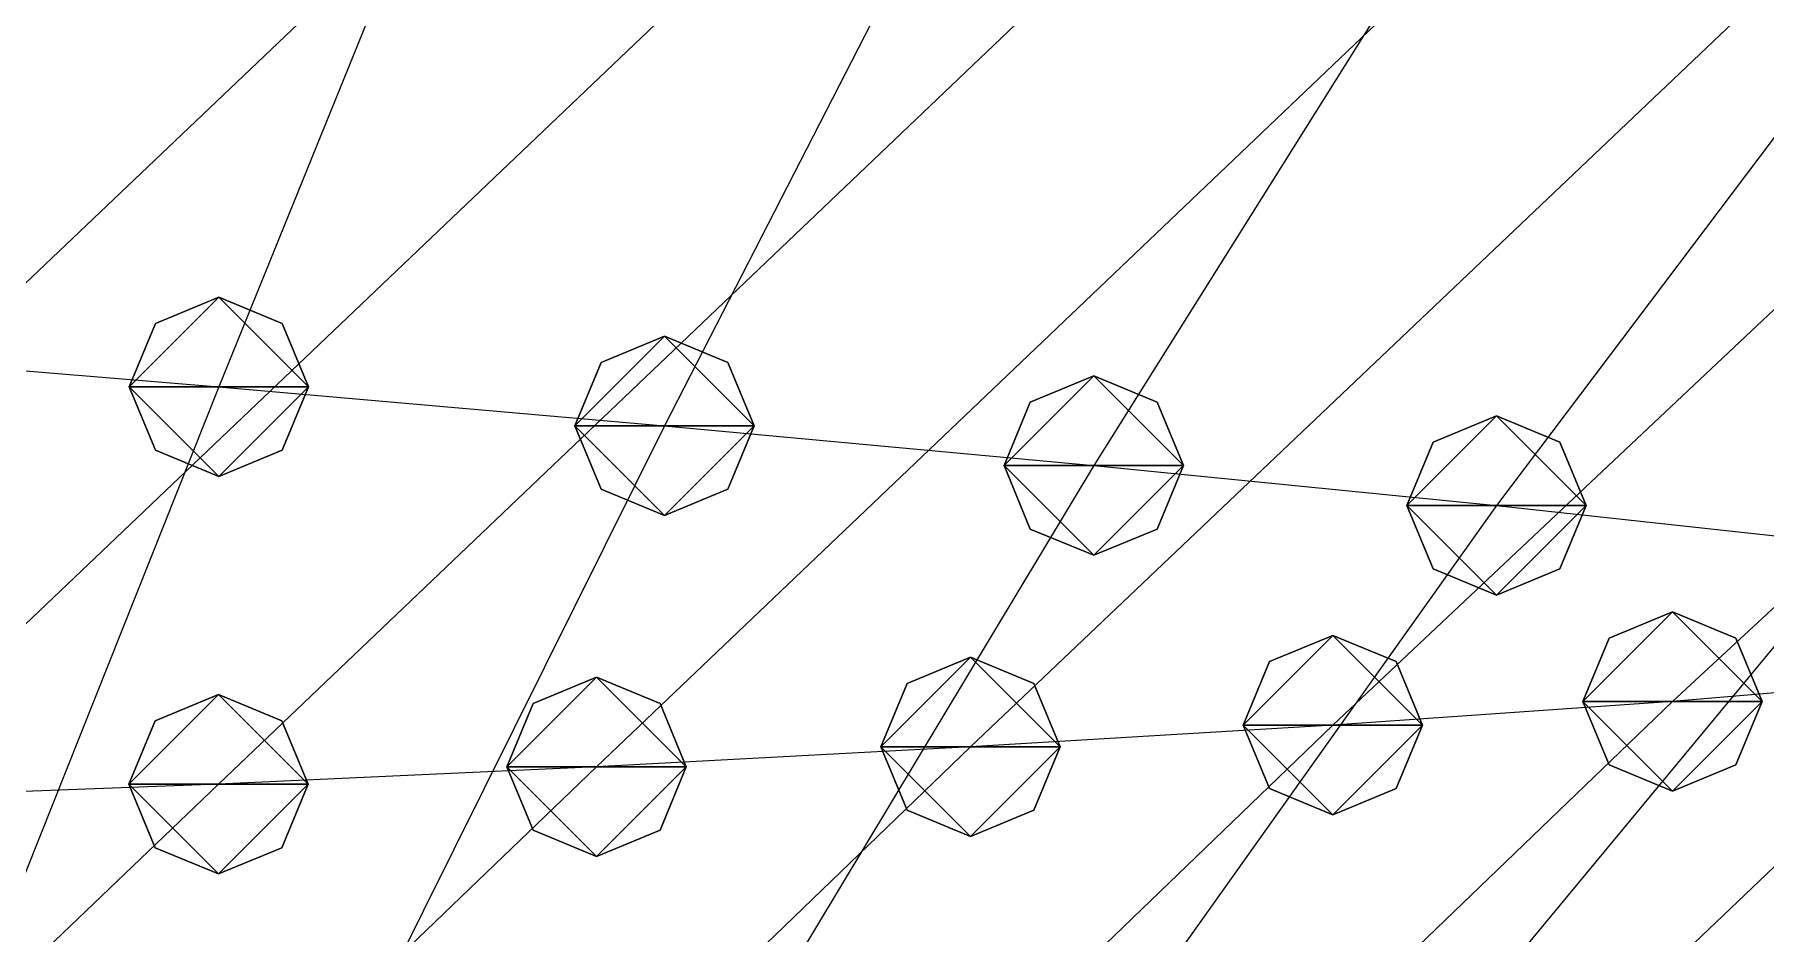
# Model space of a CAD drawing. Header units: metres. Extents: x -59 to 99, y -54 to 55.
# Drawn here: x 42.08 to 61.38, y 23.54 to 33.57 of the extents above; entities that cross this region are included whole.
import ezdxf

# ---------------------------------------------------------------- set-up
doc = ezdxf.new("R2010")
doc.units = ezdxf.units.M

msp = doc.modelspace()

# ---------------------------------------------------------------- linework, layer by layer
for p, q in [((48.699966, 40.889915, -200.82886), (44.133934, 29.640738, -199.26167)), ((54.86817, 40.44233, -194.41864), (49.10343, 29.205893, -193.03043)), ((60.93902, 39.989273, -187.93372), (53.890717, 28.761698, -186.67146)), ((66.83826, 39.535625, -181.4418), (58.38428, 28.316704, -180.30368)), ((72.342445, 37.234524, -148.49509), (60.346092, 26.131514, -149.0149)), ((68.30258, 36.932037, -144.16034), (56.55719, 25.868269, -145.24124)), ((64.11095, 36.640026, -139.9807), (52.518143, 25.62446, -141.75497)), ((59.841995, 36.359894, -135.9742), (48.347275, 25.402348, -138.58437)), ((55.54724, 36.09524, -132.18954), (44.13097, 25.20737, -135.80191)), ((51.27202, 35.85338, -128.7312), (39.93824, 25.049267, -133.54689)), ((47.07715, 35.650394, -125.82874), (35.827793, 24.945442, -132.06738)), ((44.133934, 30.640738, -199.2615), (43.426826, 30.347845, -199.26155)), ((44.133934, 30.640738, -199.2615), (43.426826, 30.347845, -199.26155)), ((44.133934, 30.640738, -199.2615), (43.426826, 30.347845, -199.26155)), ((44.133934, 30.640738, -199.2615), (43.426826, 30.347845, -199.26155)), ((44.84104, 30.347845, -199.26155), (44.133934, 30.640738, -199.2615)), ((44.84104, 30.347845, -199.26155), (44.133934, 30.640738, -199.2615)), ((44.84104, 30.347845, -199.26155), (44.133934, 30.640738, -199.2615)), ((44.84104, 30.347845, -199.26155), (44.133934, 30.640738, -199.2615)), ((43.426826, 30.347845, -199.26155), (43.133934, 29.640738, -199.26167)), ((43.426826, 30.347845, -199.26155), (43.133934, 29.640738, -199.26167)), ((43.426826, 30.347845, -199.26155), (43.133934, 29.640738, -199.26167)), ((43.426826, 30.347845, -199.26155), (43.133934, 29.640738, -199.26167)), ((45.133934, 29.640738, -199.26167), (44.84104, 30.347845, -199.26155)), ((45.133934, 29.640738, -199.26167), (44.84104, 30.347845, -199.26155)), ((45.133934, 29.640738, -199.26167), (44.84104, 30.347845, -199.26155)), ((45.133934, 29.640738, -199.26167), (44.84104, 30.347845, -199.26155)), ((49.10343, 30.205893, -193.03026), (48.396324, 29.913, -193.0303)), ((49.10343, 30.205893, -193.03026), (48.396324, 29.913, -193.0303)), ((49.10343, 30.205893, -193.03026), (48.396324, 29.913, -193.0303)), ((49.10343, 30.205893, -193.03026), (48.396324, 29.913, -193.0303)), ((49.81054, 29.913, -193.0303), (49.10343, 30.205893, -193.03026)), ((49.81054, 29.913, -193.0303), (49.10343, 30.205893, -193.03026)), ((49.81054, 29.913, -193.0303), (49.10343, 30.205893, -193.03026)), ((49.81054, 29.913, -193.0303), (49.10343, 30.205893, -193.03026)), ((39.072777, 30.056353, -205.21844), (44.133934, 29.640738, -199.26167)), ((48.396324, 29.913, -193.0303), (48.10343, 29.205893, -193.03043)), ((48.396324, 29.913, -193.0303), (48.10343, 29.205893, -193.03043)), ((48.396324, 29.913, -193.0303), (48.10343, 29.205893, -193.03043)), ((48.396324, 29.913, -193.0303), (48.10343, 29.205893, -193.03043)), ((50.10343, 29.205893, -193.03043), (49.81054, 29.913, -193.0303)), ((50.10343, 29.205893, -193.03043), (49.81054, 29.913, -193.0303)), ((50.10343, 29.205893, -193.03043), (49.81054, 29.913, -193.0303)), ((50.10343, 29.205893, -193.03043), (49.81054, 29.913, -193.0303)), ((53.890717, 29.761698, -186.6713), (53.18361, 29.468805, -186.67134)), ((53.890717, 29.761698, -186.6713), (53.18361, 29.468805, -186.67134)), ((53.890717, 29.761698, -186.6713), (53.18361, 29.468805, -186.67134)), ((53.890717, 29.761698, -186.6713), (53.18361, 29.468805, -186.67134)), ((54.597824, 29.468805, -186.67134), (53.890717, 29.761698, -186.6713)), ((54.597824, 29.468805, -186.67134), (53.890717, 29.761698, -186.6713)), ((54.597824, 29.468805, -186.67134), (53.890717, 29.761698, -186.6713)), ((54.597824, 29.468805, -186.67134), (53.890717, 29.761698, -186.6713)), ((44.133934, 29.640738, -199.26167), (39.660374, 18.410797, -197.96855)), ((43.133934, 29.640738, -199.26167), (43.426826, 28.93363, -199.2618)), ((43.133934, 29.640738, -199.26167), (43.426826, 28.93363, -199.2618)), ((43.133934, 29.640738, -199.26167), (43.426826, 28.93363, -199.2618)), ((43.133934, 29.640738, -199.26167), (43.426826, 28.93363, -199.2618)), ((44.133934, 29.640738, -199.26167), (49.10343, 29.205893, -193.03043)), ((44.84104, 28.93363, -199.2618), (45.133934, 29.640738, -199.26167)), ((44.84104, 28.93363, -199.2618), (45.133934, 29.640738, -199.26167)), ((44.84104, 28.93363, -199.2618), (45.133934, 29.640738, -199.26167)), ((44.84104, 28.93363, -199.2618), (45.133934, 29.640738, -199.26167)), ((53.18361, 29.468805, -186.67134), (52.890717, 28.761698, -186.67146)), ((53.18361, 29.468805, -186.67134), (52.890717, 28.761698, -186.67146)), ((53.18361, 29.468805, -186.67134), (52.890717, 28.761698, -186.67146)), ((53.18361, 29.468805, -186.67134), (52.890717, 28.761698, -186.67146)), ((54.890717, 28.761698, -186.67146), (54.597824, 29.468805, -186.67134)), ((54.890717, 28.761698, -186.67146), (54.597824, 29.468805, -186.67134)), ((54.890717, 28.761698, -186.67146), (54.597824, 29.468805, -186.67134)), ((54.890717, 28.761698, -186.67146), (54.597824, 29.468805, -186.67134)), ((49.10343, 29.205893, -193.03043), (43.52166, 17.978397, -191.76988)), ((48.10343, 29.205893, -193.03043), (48.396324, 28.498785, -193.03055)), ((48.10343, 29.205893, -193.03043), (48.396324, 28.498785, -193.03055)), ((48.10343, 29.205893, -193.03043), (48.396324, 28.498785, -193.03055)), ((48.10343, 29.205893, -193.03043), (48.396324, 28.498785, -193.03055)), ((49.10343, 29.205893, -193.03043), (53.890717, 28.761698, -186.67146)), ((49.81054, 28.498785, -193.03055), (50.10343, 29.205893, -193.03043)), ((49.81054, 28.498785, -193.03055), (50.10343, 29.205893, -193.03043)), ((49.81054, 28.498785, -193.03055), (50.10343, 29.205893, -193.03043)), ((49.81054, 28.498785, -193.03055), (50.10343, 29.205893, -193.03043)), ((58.38428, 29.316704, -180.30351), (57.677174, 29.023811, -180.30356)), ((58.38428, 29.316704, -180.30351), (57.677174, 29.023811, -180.30356)), ((58.38428, 29.316704, -180.30351), (57.677174, 29.023811, -180.30356)), ((58.38428, 29.316704, -180.30351), (57.677174, 29.023811, -180.30356)), ((59.09139, 29.023811, -180.30356), (58.38428, 29.316704, -180.30351)), ((59.09139, 29.023811, -180.30356), (58.38428, 29.316704, -180.30351)), ((59.09139, 29.023811, -180.30356), (58.38428, 29.316704, -180.30351)), ((59.09139, 29.023811, -180.30356), (58.38428, 29.316704, -180.30351)), ((57.677174, 29.023811, -180.30356), (57.38428, 28.316704, -180.30368)), ((57.677174, 29.023811, -180.30356), (57.38428, 28.316704, -180.30368)), ((57.677174, 29.023811, -180.30356), (57.38428, 28.316704, -180.30368)), ((57.677174, 29.023811, -180.30356), (57.38428, 28.316704, -180.30368)), ((59.38428, 28.316704, -180.30368), (59.09139, 29.023811, -180.30356)), ((59.38428, 28.316704, -180.30368), (59.09139, 29.023811, -180.30356)), ((59.38428, 28.316704, -180.30368), (59.09139, 29.023811, -180.30356)), ((59.38428, 28.316704, -180.30368), (59.09139, 29.023811, -180.30356)), ((43.426826, 28.93363, -199.2618), (44.133934, 28.640738, -199.26184)), ((43.426826, 28.93363, -199.2618), (44.133934, 28.640738, -199.26184)), ((43.426826, 28.93363, -199.2618), (44.133934, 28.640738, -199.26184)), ((43.426826, 28.93363, -199.2618), (44.133934, 28.640738, -199.26184)), ((44.133934, 28.640738, -199.26184), (44.84104, 28.93363, -199.2618)), ((44.133934, 28.640738, -199.26184), (44.84104, 28.93363, -199.2618)), ((44.133934, 28.640738, -199.26184), (44.84104, 28.93363, -199.2618)), ((44.133934, 28.640738, -199.26184), (44.84104, 28.93363, -199.2618)), ((53.890717, 28.761698, -186.67146), (47.136726, 17.534851, -185.41849)), ((52.890717, 28.761698, -186.67146), (53.18361, 28.05459, -186.67159)), ((52.890717, 28.761698, -186.67146), (53.18361, 28.05459, -186.67159)), ((52.890717, 28.761698, -186.67146), (53.18361, 28.05459, -186.67159)), ((52.890717, 28.761698, -186.67146), (53.18361, 28.05459, -186.67159)), ((53.890717, 28.761698, -186.67146), (58.38428, 28.316704, -180.30368)), ((54.597824, 28.05459, -186.67159), (54.890717, 28.761698, -186.67146)), ((54.597824, 28.05459, -186.67159), (54.890717, 28.761698, -186.67146)), ((54.597824, 28.05459, -186.67159), (54.890717, 28.761698, -186.67146)), ((54.597824, 28.05459, -186.67159), (54.890717, 28.761698, -186.67146)), ((48.396324, 28.498785, -193.03055), (49.10343, 28.205893, -193.0306)), ((48.396324, 28.498785, -193.03055), (49.10343, 28.205893, -193.0306)), ((48.396324, 28.498785, -193.03055), (49.10343, 28.205893, -193.0306)), ((48.396324, 28.498785, -193.03055), (49.10343, 28.205893, -193.0306)), ((49.10343, 28.205893, -193.0306), (49.81054, 28.498785, -193.03055)), ((49.10343, 28.205893, -193.0306), (49.81054, 28.498785, -193.03055)), ((49.10343, 28.205893, -193.0306), (49.81054, 28.498785, -193.03055)), ((49.10343, 28.205893, -193.0306), (49.81054, 28.498785, -193.03055)), ((58.38428, 28.316704, -180.30368), (50.390705, 17.091087, -179.06699)), ((57.38428, 28.316704, -180.30368), (57.677174, 27.609596, -180.3038)), ((57.38428, 28.316704, -180.30368), (57.677174, 27.609596, -180.3038)), ((57.38428, 28.316704, -180.30368), (57.677174, 27.609596, -180.3038)), ((57.38428, 28.316704, -180.30368), (57.677174, 27.609596, -180.3038)), ((58.38428, 28.316704, -180.30368), (62.417786, 27.878899, -174.03532)), ((59.09139, 27.609596, -180.3038), (59.38428, 28.316704, -180.30368)), ((59.09139, 27.609596, -180.3038), (59.38428, 28.316704, -180.30368)), ((59.09139, 27.609596, -180.3038), (59.38428, 28.316704, -180.30368)), ((59.09139, 27.609596, -180.3038), (59.38428, 28.316704, -180.30368)), ((53.18361, 28.05459, -186.67159), (53.890717, 27.761698, -186.67163)), ((53.18361, 28.05459, -186.67159), (53.890717, 27.761698, -186.67163)), ((53.18361, 28.05459, -186.67159), (53.890717, 27.761698, -186.67163)), ((53.18361, 28.05459, -186.67159), (53.890717, 27.761698, -186.67163)), ((53.890717, 27.761698, -186.67163), (54.597824, 28.05459, -186.67159)), ((53.890717, 27.761698, -186.67163), (54.597824, 28.05459, -186.67159)), ((53.890717, 27.761698, -186.67163), (54.597824, 28.05459, -186.67159)), ((53.890717, 27.761698, -186.67163), (54.597824, 28.05459, -186.67159)), ((62.417786, 27.878899, -174.03532), (53.12542, 16.657467, -172.85623)), ((57.677174, 27.609596, -180.3038), (58.38428, 27.316704, -180.30385)), ((57.677174, 27.609596, -180.3038), (58.38428, 27.316704, -180.30385)), ((57.677174, 27.609596, -180.3038), (58.38428, 27.316704, -180.30385)), ((57.677174, 27.609596, -180.3038), (58.38428, 27.316704, -180.30385)), ((58.38428, 27.316704, -180.30385), (59.09139, 27.609596, -180.3038)), ((58.38428, 27.316704, -180.30385), (59.09139, 27.609596, -180.3038)), ((58.38428, 27.316704, -180.30385), (59.09139, 27.609596, -180.3038)), ((58.38428, 27.316704, -180.30385), (59.09139, 27.609596, -180.3038)), ((60.346092, 27.131514, -149.01472), (59.638985, 26.838621, -149.01477)), ((60.346092, 27.131514, -149.01472), (59.638985, 26.838621, -149.01477)), ((60.346092, 27.131514, -149.01472), (59.638985, 26.838621, -149.01477)), ((60.346092, 27.131514, -149.01472), (59.638985, 26.838621, -149.01477)), ((61.0532, 26.838621, -149.01477), (60.346092, 27.131514, -149.01472)), ((61.0532, 26.838621, -149.01477), (60.346092, 27.131514, -149.01472)), ((61.0532, 26.838621, -149.01477), (60.346092, 27.131514, -149.01472)), ((61.0532, 26.838621, -149.01477), (60.346092, 27.131514, -149.01472)), ((56.55719, 26.868269, -145.24107), (55.850082, 26.575377, -145.24112)), ((56.55719, 26.868269, -145.24107), (55.850082, 26.575377, -145.24112)), ((56.55719, 26.868269, -145.24107), (55.850082, 26.575377, -145.24112)), ((56.55719, 26.868269, -145.24107), (55.850082, 26.575377, -145.24112)), ((57.264297, 26.575377, -145.24112), (56.55719, 26.868269, -145.24107)), ((57.264297, 26.575377, -145.24112), (56.55719, 26.868269, -145.24107)), ((57.264297, 26.575377, -145.24112), (56.55719, 26.868269, -145.24107)), ((57.264297, 26.575377, -145.24112), (56.55719, 26.868269, -145.24107)), ((59.638985, 26.838621, -149.01477), (59.346092, 26.131514, -149.0149)), ((59.638985, 26.838621, -149.01477), (59.346092, 26.131514, -149.0149)), ((59.638985, 26.838621, -149.01477), (59.346092, 26.131514, -149.0149)), ((59.638985, 26.838621, -149.01477), (59.346092, 26.131514, -149.0149)), ((61.346092, 26.131514, -149.0149), (61.0532, 26.838621, -149.01477)), ((61.346092, 26.131514, -149.0149), (61.0532, 26.838621, -149.01477)), ((61.346092, 26.131514, -149.0149), (61.0532, 26.838621, -149.01477)), ((61.346092, 26.131514, -149.0149), (61.0532, 26.838621, -149.01477)), ((52.518143, 26.62446, -141.7548), (51.811035, 26.331568, -141.75485)), ((52.518143, 26.62446, -141.7548), (51.811035, 26.331568, -141.75485)), ((52.518143, 26.62446, -141.7548), (51.811035, 26.331568, -141.75485)), ((52.518143, 26.62446, -141.7548), (51.811035, 26.331568, -141.75485)), ((53.22525, 26.331568, -141.75485), (52.518143, 26.62446, -141.7548)), ((53.22525, 26.331568, -141.75485), (52.518143, 26.62446, -141.7548)), ((53.22525, 26.331568, -141.75485), (52.518143, 26.62446, -141.7548)), ((53.22525, 26.331568, -141.75485), (52.518143, 26.62446, -141.7548)), ((55.850082, 26.575377, -145.24112), (55.55719, 25.868269, -145.24124)), ((55.850082, 26.575377, -145.24112), (55.55719, 25.868269, -145.24124)), ((55.850082, 26.575377, -145.24112), (55.55719, 25.868269, -145.24124)), ((55.850082, 26.575377, -145.24112), (55.55719, 25.868269, -145.24124)), ((57.55719, 25.868269, -145.24124), (57.264297, 26.575377, -145.24112)), ((57.55719, 25.868269, -145.24124), (57.264297, 26.575377, -145.24112)), ((57.55719, 25.868269, -145.24124), (57.264297, 26.575377, -145.24112)), ((57.55719, 25.868269, -145.24124), (57.264297, 26.575377, -145.24112)), ((48.347275, 26.402348, -138.5842), (47.640167, 26.109455, -138.58424)), ((48.347275, 26.402348, -138.5842), (47.640167, 26.109455, -138.58424)), ((48.347275, 26.402348, -138.5842), (47.640167, 26.109455, -138.58424)), ((48.347275, 26.402348, -138.5842), (47.640167, 26.109455, -138.58424)), ((49.054382, 26.109455, -138.58424), (48.347275, 26.402348, -138.5842)), ((49.054382, 26.109455, -138.58424), (48.347275, 26.402348, -138.5842)), ((49.054382, 26.109455, -138.58424), (48.347275, 26.402348, -138.5842)), ((49.054382, 26.109455, -138.58424), (48.347275, 26.402348, -138.5842)), ((51.811035, 26.331568, -141.75485), (51.518143, 25.62446, -141.75497)), ((51.811035, 26.331568, -141.75485), (51.518143, 25.62446, -141.75497)), ((51.811035, 26.331568, -141.75485), (51.518143, 25.62446, -141.75497)), ((51.811035, 26.331568, -141.75485), (51.518143, 25.62446, -141.75497)), ((63.707832, 26.414846, -153.08075), (52.022827, 15.259636, -152.8473)), ((53.518143, 25.62446, -141.75497), (53.22525, 26.331568, -141.75485)), ((53.518143, 25.62446, -141.75497), (53.22525, 26.331568, -141.75485)), ((53.518143, 25.62446, -141.75497), (53.22525, 26.331568, -141.75485)), ((53.518143, 25.62446, -141.75497), (53.22525, 26.331568, -141.75485)), ((63.707832, 26.414846, -153.08075), (60.346092, 26.131514, -149.0149)), ((44.13097, 26.20737, -135.80174), (43.423862, 25.914478, -135.80179)), ((44.13097, 26.20737, -135.80174), (43.423862, 25.914478, -135.80179)), ((44.13097, 26.20737, -135.80174), (43.423862, 25.914478, -135.80179)), ((44.13097, 26.20737, -135.80174), (43.423862, 25.914478, -135.80179)), ((44.838078, 25.914478, -135.80179), (44.13097, 26.20737, -135.80174)), ((44.838078, 25.914478, -135.80179), (44.13097, 26.20737, -135.80174)), ((44.838078, 25.914478, -135.80179), (44.13097, 26.20737, -135.80174)), ((44.838078, 25.914478, -135.80179), (44.13097, 26.20737, -135.80174)), ((47.640167, 26.109455, -138.58424), (47.347275, 25.402348, -138.58437)), ((47.640167, 26.109455, -138.58424), (47.347275, 25.402348, -138.58437)), ((47.640167, 26.109455, -138.58424), (47.347275, 25.402348, -138.58437)), ((47.640167, 26.109455, -138.58424), (47.347275, 25.402348, -138.58437)), ((60.346092, 26.131514, -149.0149), (48.776695, 15.008663, -149.24406)), ((49.347275, 25.402348, -138.58437), (49.054382, 26.109455, -138.58424)), ((49.347275, 25.402348, -138.58437), (49.054382, 26.109455, -138.58424)), ((49.347275, 25.402348, -138.58437), (49.054382, 26.109455, -138.58424)), ((49.347275, 25.402348, -138.58437), (49.054382, 26.109455, -138.58424)), ((60.346092, 26.131514, -149.0149), (56.55719, 25.868269, -145.24124)), ((59.346092, 26.131514, -149.0149), (59.638985, 25.424406, -149.01501)), ((59.346092, 26.131514, -149.0149), (59.638985, 25.424406, -149.01501)), ((59.346092, 26.131514, -149.0149), (59.638985, 25.424406, -149.01501)), ((59.346092, 26.131514, -149.0149), (59.638985, 25.424406, -149.01501)), ((61.0532, 25.424406, -149.01501), (61.346092, 26.131514, -149.0149)), ((61.0532, 25.424406, -149.01501), (61.346092, 26.131514, -149.0149)), ((61.0532, 25.424406, -149.01501), (61.346092, 26.131514, -149.0149)), ((61.0532, 25.424406, -149.01501), (61.346092, 26.131514, -149.0149)), ((43.423862, 25.914478, -135.80179), (43.13097, 25.20737, -135.80191)), ((43.423862, 25.914478, -135.80179), (43.13097, 25.20737, -135.80191)), ((43.423862, 25.914478, -135.80179), (43.13097, 25.20737, -135.80191)), ((43.423862, 25.914478, -135.80179), (43.13097, 25.20737, -135.80191)), ((45.13097, 25.20737, -135.80191), (44.838078, 25.914478, -135.80179)), ((45.13097, 25.20737, -135.80191), (44.838078, 25.914478, -135.80179)), ((45.13097, 25.20737, -135.80191), (44.838078, 25.914478, -135.80179)), ((45.13097, 25.20737, -135.80191), (44.838078, 25.914478, -135.80179)), ((56.55719, 25.868269, -145.24124), (45.062016, 14.784836, -146.03622)), ((56.55719, 25.868269, -145.24124), (52.518143, 25.62446, -141.75497)), ((55.55719, 25.868269, -145.24124), (55.850082, 25.161161, -145.24136)), ((55.55719, 25.868269, -145.24124), (55.850082, 25.161161, -145.24136)), ((55.55719, 25.868269, -145.24124), (55.850082, 25.161161, -145.24136)), ((55.55719, 25.868269, -145.24124), (55.850082, 25.161161, -145.24136)), ((57.264297, 25.161161, -145.24136), (57.55719, 25.868269, -145.24124)), ((57.264297, 25.161161, -145.24136), (57.55719, 25.868269, -145.24124)), ((57.264297, 25.161161, -145.24136), (57.55719, 25.868269, -145.24124)), ((57.264297, 25.161161, -145.24136), (57.55719, 25.868269, -145.24124)), ((52.518143, 25.62446, -141.75497), (41.05731, 14.587231, -143.21492)), ((52.518143, 25.62446, -141.75497), (48.347275, 25.402348, -138.58437)), ((51.518143, 25.62446, -141.75497), (51.811035, 24.917353, -141.7551)), ((51.518143, 25.62446, -141.75497), (51.811035, 24.917353, -141.7551)), ((51.518143, 25.62446, -141.75497), (51.811035, 24.917353, -141.7551)), ((51.518143, 25.62446, -141.75497), (51.811035, 24.917353, -141.7551)), ((53.22525, 24.917353, -141.7551), (53.518143, 25.62446, -141.75497)), ((53.22525, 24.917353, -141.7551), (53.518143, 25.62446, -141.75497)), ((53.22525, 24.917353, -141.7551), (53.518143, 25.62446, -141.75497)), ((53.22525, 24.917353, -141.7551), (53.518143, 25.62446, -141.75497)), ((48.347275, 25.402348, -138.58437), (36.898182, 14.41814, -140.80763)), ((48.347275, 25.402348, -138.58437), (44.13097, 25.20737, -135.80191)), ((47.347275, 25.402348, -138.58437), (47.640167, 24.69524, -138.58449)), ((47.347275, 25.402348, -138.58437), (47.640167, 24.69524, -138.58449)), ((47.347275, 25.402348, -138.58437), (47.640167, 24.69524, -138.58449)), ((47.347275, 25.402348, -138.58437), (47.640167, 24.69524, -138.58449)), ((49.054382, 24.69524, -138.58449), (49.347275, 25.402348, -138.58437)), ((49.054382, 24.69524, -138.58449), (49.347275, 25.402348, -138.58437)), ((49.054382, 24.69524, -138.58449), (49.347275, 25.402348, -138.58437)), ((49.054382, 24.69524, -138.58449), (49.347275, 25.402348, -138.58437)), ((59.638985, 25.424406, -149.01501), (60.346092, 25.131514, -149.01506)), ((59.638985, 25.424406, -149.01501), (60.346092, 25.131514, -149.01506)), ((59.638985, 25.424406, -149.01501), (60.346092, 25.131514, -149.01506)), ((59.638985, 25.424406, -149.01501), (60.346092, 25.131514, -149.01506)), ((60.346092, 25.131514, -149.01506), (61.0532, 25.424406, -149.01501)), ((60.346092, 25.131514, -149.01506), (61.0532, 25.424406, -149.01501)), ((60.346092, 25.131514, -149.01506), (61.0532, 25.424406, -149.01501)), ((60.346092, 25.131514, -149.01506), (61.0532, 25.424406, -149.01501)), ((44.13097, 25.20737, -135.80191), (32.69128, 14.283207, -138.88821)), ((44.13097, 25.20737, -135.80191), (39.93824, 25.049267, -133.54689)), ((43.13097, 25.20737, -135.80191), (43.423862, 24.500263, -135.80203)), ((43.13097, 25.20737, -135.80191), (43.423862, 24.500263, -135.80203)), ((43.13097, 25.20737, -135.80191), (43.423862, 24.500263, -135.80203)), ((43.13097, 25.20737, -135.80191), (43.423862, 24.500263, -135.80203)), ((44.838078, 24.500263, -135.80203), (45.13097, 25.20737, -135.80191)), ((44.838078, 24.500263, -135.80203), (45.13097, 25.20737, -135.80191)), ((44.838078, 24.500263, -135.80203), (45.13097, 25.20737, -135.80191)), ((44.838078, 24.500263, -135.80203), (45.13097, 25.20737, -135.80191)), ((55.850082, 25.161161, -145.24136), (56.55719, 24.868269, -145.24141)), ((55.850082, 25.161161, -145.24136), (56.55719, 24.868269, -145.24141)), ((55.850082, 25.161161, -145.24136), (56.55719, 24.868269, -145.24141)), ((55.850082, 25.161161, -145.24136), (56.55719, 24.868269, -145.24141)), ((56.55719, 24.868269, -145.24141), (57.264297, 25.161161, -145.24136)), ((56.55719, 24.868269, -145.24141), (57.264297, 25.161161, -145.24136)), ((56.55719, 24.868269, -145.24141), (57.264297, 25.161161, -145.24136)), ((56.55719, 24.868269, -145.24141), (57.264297, 25.161161, -145.24136)), ((51.811035, 24.917353, -141.7551), (52.518143, 24.62446, -141.75514)), ((51.811035, 24.917353, -141.7551), (52.518143, 24.62446, -141.75514)), ((51.811035, 24.917353, -141.7551), (52.518143, 24.62446, -141.75514)), ((51.811035, 24.917353, -141.7551), (52.518143, 24.62446, -141.75514)), ((52.518143, 24.62446, -141.75514), (53.22525, 24.917353, -141.7551)), ((52.518143, 24.62446, -141.75514), (53.22525, 24.917353, -141.7551)), ((52.518143, 24.62446, -141.75514), (53.22525, 24.917353, -141.7551)), ((52.518143, 24.62446, -141.75514), (53.22525, 24.917353, -141.7551)), ((47.640167, 24.69524, -138.58449), (48.347275, 24.402348, -138.58453)), ((47.640167, 24.69524, -138.58449), (48.347275, 24.402348, -138.58453)), ((47.640167, 24.69524, -138.58449), (48.347275, 24.402348, -138.58453)), ((47.640167, 24.69524, -138.58449), (48.347275, 24.402348, -138.58453)), ((48.347275, 24.402348, -138.58453), (49.054382, 24.69524, -138.58449)), ((48.347275, 24.402348, -138.58453), (49.054382, 24.69524, -138.58449)), ((48.347275, 24.402348, -138.58453), (49.054382, 24.69524, -138.58449)), ((48.347275, 24.402348, -138.58453), (49.054382, 24.69524, -138.58449)), ((43.423862, 24.500263, -135.80203), (44.13097, 24.20737, -135.80208)), ((43.423862, 24.500263, -135.80203), (44.13097, 24.20737, -135.80208)), ((43.423862, 24.500263, -135.80203), (44.13097, 24.20737, -135.80208)), ((43.423862, 24.500263, -135.80203), (44.13097, 24.20737, -135.80208)), ((44.13097, 24.20737, -135.80208), (44.838078, 24.500263, -135.80203)), ((44.13097, 24.20737, -135.80208), (44.838078, 24.500263, -135.80203)), ((44.13097, 24.20737, -135.80208), (44.838078, 24.500263, -135.80203)), ((44.13097, 24.20737, -135.80208), (44.838078, 24.500263, -135.80203))]:
    msp.add_line(p, q)
for points in [[(43.133934, 29.640738, -199.26167), (43.426826, 30.347845, -199.26155), (44.133934, 30.640738, -199.2615), (44.134033, 30.640837, -199.2614)], [(43.133934, 29.640738, -199.26167), (43.426826, 30.347845, -199.26155), (44.133934, 30.640738, -199.2615), (44.134033, 30.640837, -199.2614)], [(43.133934, 29.640738, -199.26167), (43.426826, 30.347845, -199.26155), (44.133934, 30.640738, -199.2615), (44.134033, 30.640837, -199.2614)], [(43.133934, 29.640738, -199.26167), (43.426826, 30.347845, -199.26155), (44.133934, 30.640738, -199.2615), (44.134033, 30.640837, -199.2614)], [(43.133934, 29.640738, -199.26167), (44.133934, 30.640738, -199.2615), (45.133934, 29.640738, -199.26167), (45.134033, 29.640837, -199.26157)], [(43.133934, 29.640738, -199.26167), (44.133934, 30.640738, -199.2615), (45.133934, 29.640738, -199.26167), (45.134033, 29.640837, -199.26157)], [(43.133934, 29.640738, -199.26167), (44.133934, 30.640738, -199.2615), (45.133934, 29.640738, -199.26167), (45.134033, 29.640837, -199.26157)], [(43.133934, 29.640738, -199.26167), (44.133934, 30.640738, -199.2615), (45.133934, 29.640738, -199.26167), (45.134033, 29.640837, -199.26157)], [(44.133934, 30.640738, -199.2615), (44.84104, 30.347845, -199.26155), (45.133934, 29.640738, -199.26167), (45.134033, 29.640837, -199.26157)], [(44.133934, 30.640738, -199.2615), (44.84104, 30.347845, -199.26155), (45.133934, 29.640738, -199.26167), (45.134033, 29.640837, -199.26157)], [(44.133934, 30.640738, -199.2615), (44.84104, 30.347845, -199.26155), (45.133934, 29.640738, -199.26167), (45.134033, 29.640837, -199.26157)], [(44.133934, 30.640738, -199.2615), (44.84104, 30.347845, -199.26155), (45.133934, 29.640738, -199.26167), (45.134033, 29.640837, -199.26157)], [(48.10343, 29.205893, -193.03043), (48.396324, 29.913, -193.0303), (49.10343, 30.205893, -193.03026), (49.10353, 30.205992, -193.03015)], [(48.10343, 29.205893, -193.03043), (48.396324, 29.913, -193.0303), (49.10343, 30.205893, -193.03026), (49.10353, 30.205992, -193.03015)], [(48.10343, 29.205893, -193.03043), (48.396324, 29.913, -193.0303), (49.10343, 30.205893, -193.03026), (49.10353, 30.205992, -193.03015)], [(48.10343, 29.205893, -193.03043), (48.396324, 29.913, -193.0303), (49.10343, 30.205893, -193.03026), (49.10353, 30.205992, -193.03015)], [(48.10343, 29.205893, -193.03043), (49.10343, 30.205893, -193.03026), (50.10343, 29.205893, -193.03043), (50.10353, 29.205992, -193.03032)], [(48.10343, 29.205893, -193.03043), (49.10343, 30.205893, -193.03026), (50.10343, 29.205893, -193.03043), (50.10353, 29.205992, -193.03032)], [(48.10343, 29.205893, -193.03043), (49.10343, 30.205893, -193.03026), (50.10343, 29.205893, -193.03043), (50.10353, 29.205992, -193.03032)], [(48.10343, 29.205893, -193.03043), (49.10343, 30.205893, -193.03026), (50.10343, 29.205893, -193.03043), (50.10353, 29.205992, -193.03032)], [(49.10343, 30.205893, -193.03026), (49.81054, 29.913, -193.0303), (50.10343, 29.205893, -193.03043), (50.10353, 29.205992, -193.03032)], [(49.10343, 30.205893, -193.03026), (49.81054, 29.913, -193.0303), (50.10343, 29.205893, -193.03043), (50.10353, 29.205992, -193.03032)], [(49.10343, 30.205893, -193.03026), (49.81054, 29.913, -193.0303), (50.10343, 29.205893, -193.03043), (50.10353, 29.205992, -193.03032)], [(49.10343, 30.205893, -193.03026), (49.81054, 29.913, -193.0303), (50.10343, 29.205893, -193.03043), (50.10353, 29.205992, -193.03032)], [(52.890717, 28.761698, -186.67146), (53.18361, 29.468805, -186.67134), (53.890717, 29.761698, -186.6713), (53.890816, 29.761797, -186.67119)], [(52.890717, 28.761698, -186.67146), (53.18361, 29.468805, -186.67134), (53.890717, 29.761698, -186.6713), (53.890816, 29.761797, -186.67119)], [(52.890717, 28.761698, -186.67146), (53.18361, 29.468805, -186.67134), (53.890717, 29.761698, -186.6713), (53.890816, 29.761797, -186.67119)], [(52.890717, 28.761698, -186.67146), (53.18361, 29.468805, -186.67134), (53.890717, 29.761698, -186.6713), (53.890816, 29.761797, -186.67119)], [(52.890717, 28.761698, -186.67146), (53.890717, 29.761698, -186.6713), (54.890717, 28.761698, -186.67146), (54.890816, 28.761797, -186.67136)], [(52.890717, 28.761698, -186.67146), (53.890717, 29.761698, -186.6713), (54.890717, 28.761698, -186.67146), (54.890816, 28.761797, -186.67136)], [(52.890717, 28.761698, -186.67146), (53.890717, 29.761698, -186.6713), (54.890717, 28.761698, -186.67146), (54.890816, 28.761797, -186.67136)], [(52.890717, 28.761698, -186.67146), (53.890717, 29.761698, -186.6713), (54.890717, 28.761698, -186.67146), (54.890816, 28.761797, -186.67136)], [(53.890717, 29.761698, -186.6713), (54.597824, 29.468805, -186.67134), (54.890717, 28.761698, -186.67146), (54.890816, 28.761797, -186.67136)], [(53.890717, 29.761698, -186.6713), (54.597824, 29.468805, -186.67134), (54.890717, 28.761698, -186.67146), (54.890816, 28.761797, -186.67136)], [(53.890717, 29.761698, -186.6713), (54.597824, 29.468805, -186.67134), (54.890717, 28.761698, -186.67146), (54.890816, 28.761797, -186.67136)], [(53.890717, 29.761698, -186.6713), (54.597824, 29.468805, -186.67134), (54.890717, 28.761698, -186.67146), (54.890816, 28.761797, -186.67136)], [(44.133934, 28.640738, -199.26184), (43.426826, 28.93363, -199.2618), (43.133934, 29.640738, -199.26167), (43.134033, 29.640837, -199.26157)], [(45.133934, 29.640738, -199.26167), (44.133934, 28.640738, -199.26184), (43.133934, 29.640738, -199.26167), (43.134033, 29.640837, -199.26157)], [(44.133934, 28.640738, -199.26184), (43.426826, 28.93363, -199.2618), (43.133934, 29.640738, -199.26167), (43.134033, 29.640837, -199.26157)], [(45.133934, 29.640738, -199.26167), (44.133934, 28.640738, -199.26184), (43.133934, 29.640738, -199.26167), (43.134033, 29.640837, -199.26157)], [(44.133934, 28.640738, -199.26184), (43.426826, 28.93363, -199.2618), (43.133934, 29.640738, -199.26167), (43.134033, 29.640837, -199.26157)], [(45.133934, 29.640738, -199.26167), (44.133934, 28.640738, -199.26184), (43.133934, 29.640738, -199.26167), (43.134033, 29.640837, -199.26157)], [(44.133934, 28.640738, -199.26184), (43.426826, 28.93363, -199.2618), (43.133934, 29.640738, -199.26167), (43.134033, 29.640837, -199.26157)], [(45.133934, 29.640738, -199.26167), (44.133934, 28.640738, -199.26184), (43.133934, 29.640738, -199.26167), (43.134033, 29.640837, -199.26157)], [(45.133934, 29.640738, -199.26167), (44.84104, 28.93363, -199.2618), (44.133934, 28.640738, -199.26184), (44.134033, 28.640837, -199.26173)], [(45.133934, 29.640738, -199.26167), (44.84104, 28.93363, -199.2618), (44.133934, 28.640738, -199.26184), (44.134033, 28.640837, -199.26173)], [(45.133934, 29.640738, -199.26167), (44.84104, 28.93363, -199.2618), (44.133934, 28.640738, -199.26184), (44.134033, 28.640837, -199.26173)], [(45.133934, 29.640738, -199.26167), (44.84104, 28.93363, -199.2618), (44.133934, 28.640738, -199.26184), (44.134033, 28.640837, -199.26173)], [(49.10343, 28.205893, -193.0306), (48.396324, 28.498785, -193.03055), (48.10343, 29.205893, -193.03043), (48.10353, 29.205992, -193.03032)], [(50.10343, 29.205893, -193.03043), (49.10343, 28.205893, -193.0306), (48.10343, 29.205893, -193.03043), (48.10353, 29.205992, -193.03032)], [(49.10343, 28.205893, -193.0306), (48.396324, 28.498785, -193.03055), (48.10343, 29.205893, -193.03043), (48.10353, 29.205992, -193.03032)], [(50.10343, 29.205893, -193.03043), (49.10343, 28.205893, -193.0306), (48.10343, 29.205893, -193.03043), (48.10353, 29.205992, -193.03032)], [(49.10343, 28.205893, -193.0306), (48.396324, 28.498785, -193.03055), (48.10343, 29.205893, -193.03043), (48.10353, 29.205992, -193.03032)], [(50.10343, 29.205893, -193.03043), (49.10343, 28.205893, -193.0306), (48.10343, 29.205893, -193.03043), (48.10353, 29.205992, -193.03032)], [(49.10343, 28.205893, -193.0306), (48.396324, 28.498785, -193.03055), (48.10343, 29.205893, -193.03043), (48.10353, 29.205992, -193.03032)], [(50.10343, 29.205893, -193.03043), (49.10343, 28.205893, -193.0306), (48.10343, 29.205893, -193.03043), (48.10353, 29.205992, -193.03032)], [(50.10343, 29.205893, -193.03043), (49.81054, 28.498785, -193.03055), (49.10343, 28.205893, -193.0306), (49.10353, 28.205992, -193.03049)], [(50.10343, 29.205893, -193.03043), (49.81054, 28.498785, -193.03055), (49.10343, 28.205893, -193.0306), (49.10353, 28.205992, -193.03049)], [(50.10343, 29.205893, -193.03043), (49.81054, 28.498785, -193.03055), (49.10343, 28.205893, -193.0306), (49.10353, 28.205992, -193.03049)], [(50.10343, 29.205893, -193.03043), (49.81054, 28.498785, -193.03055), (49.10343, 28.205893, -193.0306), (49.10353, 28.205992, -193.03049)], [(57.38428, 28.316704, -180.30368), (57.677174, 29.023811, -180.30356), (58.38428, 29.316704, -180.30351), (58.38438, 29.316803, -180.3034)], [(57.38428, 28.316704, -180.30368), (57.677174, 29.023811, -180.30356), (58.38428, 29.316704, -180.30351), (58.38438, 29.316803, -180.3034)], [(57.38428, 28.316704, -180.30368), (57.677174, 29.023811, -180.30356), (58.38428, 29.316704, -180.30351), (58.38438, 29.316803, -180.3034)], [(57.38428, 28.316704, -180.30368), (57.677174, 29.023811, -180.30356), (58.38428, 29.316704, -180.30351), (58.38438, 29.316803, -180.3034)], [(57.38428, 28.316704, -180.30368), (58.38428, 29.316704, -180.30351), (59.38428, 28.316704, -180.30368), (59.38438, 28.316803, -180.30357)], [(57.38428, 28.316704, -180.30368), (58.38428, 29.316704, -180.30351), (59.38428, 28.316704, -180.30368), (59.38438, 28.316803, -180.30357)], [(57.38428, 28.316704, -180.30368), (58.38428, 29.316704, -180.30351), (59.38428, 28.316704, -180.30368), (59.38438, 28.316803, -180.30357)], [(57.38428, 28.316704, -180.30368), (58.38428, 29.316704, -180.30351), (59.38428, 28.316704, -180.30368), (59.38438, 28.316803, -180.30357)], [(58.38428, 29.316704, -180.30351), (59.09139, 29.023811, -180.30356), (59.38428, 28.316704, -180.30368), (59.38438, 28.316803, -180.30357)], [(58.38428, 29.316704, -180.30351), (59.09139, 29.023811, -180.30356), (59.38428, 28.316704, -180.30368), (59.38438, 28.316803, -180.30357)], [(58.38428, 29.316704, -180.30351), (59.09139, 29.023811, -180.30356), (59.38428, 28.316704, -180.30368), (59.38438, 28.316803, -180.30357)], [(58.38428, 29.316704, -180.30351), (59.09139, 29.023811, -180.30356), (59.38428, 28.316704, -180.30368), (59.38438, 28.316803, -180.30357)], [(53.890717, 27.761698, -186.67163), (53.18361, 28.05459, -186.67159), (52.890717, 28.761698, -186.67146), (52.890816, 28.761797, -186.67136)], [(54.890717, 28.761698, -186.67146), (53.890717, 27.761698, -186.67163), (52.890717, 28.761698, -186.67146), (52.890816, 28.761797, -186.67136)], [(53.890717, 27.761698, -186.67163), (53.18361, 28.05459, -186.67159), (52.890717, 28.761698, -186.67146), (52.890816, 28.761797, -186.67136)], [(54.890717, 28.761698, -186.67146), (53.890717, 27.761698, -186.67163), (52.890717, 28.761698, -186.67146), (52.890816, 28.761797, -186.67136)], [(53.890717, 27.761698, -186.67163), (53.18361, 28.05459, -186.67159), (52.890717, 28.761698, -186.67146), (52.890816, 28.761797, -186.67136)], [(54.890717, 28.761698, -186.67146), (53.890717, 27.761698, -186.67163), (52.890717, 28.761698, -186.67146), (52.890816, 28.761797, -186.67136)], [(53.890717, 27.761698, -186.67163), (53.18361, 28.05459, -186.67159), (52.890717, 28.761698, -186.67146), (52.890816, 28.761797, -186.67136)], [(54.890717, 28.761698, -186.67146), (53.890717, 27.761698, -186.67163), (52.890717, 28.761698, -186.67146), (52.890816, 28.761797, -186.67136)], [(54.890717, 28.761698, -186.67146), (54.597824, 28.05459, -186.67159), (53.890717, 27.761698, -186.67163), (53.890816, 27.761797, -186.67152)], [(54.890717, 28.761698, -186.67146), (54.597824, 28.05459, -186.67159), (53.890717, 27.761698, -186.67163), (53.890816, 27.761797, -186.67152)], [(54.890717, 28.761698, -186.67146), (54.597824, 28.05459, -186.67159), (53.890717, 27.761698, -186.67163), (53.890816, 27.761797, -186.67152)], [(54.890717, 28.761698, -186.67146), (54.597824, 28.05459, -186.67159), (53.890717, 27.761698, -186.67163), (53.890816, 27.761797, -186.67152)], [(58.38428, 27.316704, -180.30385), (57.677174, 27.609596, -180.3038), (57.38428, 28.316704, -180.30368), (57.38438, 28.316803, -180.30357)], [(59.38428, 28.316704, -180.30368), (58.38428, 27.316704, -180.30385), (57.38428, 28.316704, -180.30368), (57.38438, 28.316803, -180.30357)], [(58.38428, 27.316704, -180.30385), (57.677174, 27.609596, -180.3038), (57.38428, 28.316704, -180.30368), (57.38438, 28.316803, -180.30357)], [(59.38428, 28.316704, -180.30368), (58.38428, 27.316704, -180.30385), (57.38428, 28.316704, -180.30368), (57.38438, 28.316803, -180.30357)], [(58.38428, 27.316704, -180.30385), (57.677174, 27.609596, -180.3038), (57.38428, 28.316704, -180.30368), (57.38438, 28.316803, -180.30357)], [(59.38428, 28.316704, -180.30368), (58.38428, 27.316704, -180.30385), (57.38428, 28.316704, -180.30368), (57.38438, 28.316803, -180.30357)], [(58.38428, 27.316704, -180.30385), (57.677174, 27.609596, -180.3038), (57.38428, 28.316704, -180.30368), (57.38438, 28.316803, -180.30357)], [(59.38428, 28.316704, -180.30368), (58.38428, 27.316704, -180.30385), (57.38428, 28.316704, -180.30368), (57.38438, 28.316803, -180.30357)], [(59.38428, 28.316704, -180.30368), (59.09139, 27.609596, -180.3038), (58.38428, 27.316704, -180.30385), (58.38438, 27.316803, -180.30374)], [(59.38428, 28.316704, -180.30368), (59.09139, 27.609596, -180.3038), (58.38428, 27.316704, -180.30385), (58.38438, 27.316803, -180.30374)], [(59.38428, 28.316704, -180.30368), (59.09139, 27.609596, -180.3038), (58.38428, 27.316704, -180.30385), (58.38438, 27.316803, -180.30374)], [(59.38428, 28.316704, -180.30368), (59.09139, 27.609596, -180.3038), (58.38428, 27.316704, -180.30385), (58.38438, 27.316803, -180.30374)], [(59.346092, 26.131514, -149.0149), (59.638985, 26.838621, -149.01477), (60.346092, 27.131514, -149.01472), (60.34619, 27.131613, -149.01462)], [(59.346092, 26.131514, -149.0149), (59.638985, 26.838621, -149.01477), (60.346092, 27.131514, -149.01472), (60.34619, 27.131613, -149.01462)], [(59.346092, 26.131514, -149.0149), (59.638985, 26.838621, -149.01477), (60.346092, 27.131514, -149.01472), (60.34619, 27.131613, -149.01462)], [(59.346092, 26.131514, -149.0149), (59.638985, 26.838621, -149.01477), (60.346092, 27.131514, -149.01472), (60.34619, 27.131613, -149.01462)], [(59.346092, 26.131514, -149.0149), (60.346092, 27.131514, -149.01472), (61.346092, 26.131514, -149.0149), (61.34619, 26.131613, -149.01479)], [(59.346092, 26.131514, -149.0149), (60.346092, 27.131514, -149.01472), (61.346092, 26.131514, -149.0149), (61.34619, 26.131613, -149.01479)], [(59.346092, 26.131514, -149.0149), (60.346092, 27.131514, -149.01472), (61.346092, 26.131514, -149.0149), (61.34619, 26.131613, -149.01479)], [(59.346092, 26.131514, -149.0149), (60.346092, 27.131514, -149.01472), (61.346092, 26.131514, -149.0149), (61.34619, 26.131613, -149.01479)], [(60.346092, 27.131514, -149.01472), (61.0532, 26.838621, -149.01477), (61.346092, 26.131514, -149.0149), (61.34619, 26.131613, -149.01479)], [(60.346092, 27.131514, -149.01472), (61.0532, 26.838621, -149.01477), (61.346092, 26.131514, -149.0149), (61.34619, 26.131613, -149.01479)], [(60.346092, 27.131514, -149.01472), (61.0532, 26.838621, -149.01477), (61.346092, 26.131514, -149.0149), (61.34619, 26.131613, -149.01479)], [(60.346092, 27.131514, -149.01472), (61.0532, 26.838621, -149.01477), (61.346092, 26.131514, -149.0149), (61.34619, 26.131613, -149.01479)], [(55.55719, 25.868269, -145.24124), (55.850082, 26.575377, -145.24112), (56.55719, 26.868269, -145.24107), (56.55729, 26.868368, -145.24097)], [(55.55719, 25.868269, -145.24124), (55.850082, 26.575377, -145.24112), (56.55719, 26.868269, -145.24107), (56.55729, 26.868368, -145.24097)], [(55.55719, 25.868269, -145.24124), (55.850082, 26.575377, -145.24112), (56.55719, 26.868269, -145.24107), (56.55729, 26.868368, -145.24097)], [(55.55719, 25.868269, -145.24124), (55.850082, 26.575377, -145.24112), (56.55719, 26.868269, -145.24107), (56.55729, 26.868368, -145.24097)], [(55.55719, 25.868269, -145.24124), (56.55719, 26.868269, -145.24107), (57.55719, 25.868269, -145.24124), (57.55729, 25.868368, -145.24113)], [(55.55719, 25.868269, -145.24124), (56.55719, 26.868269, -145.24107), (57.55719, 25.868269, -145.24124), (57.55729, 25.868368, -145.24113)], [(55.55719, 25.868269, -145.24124), (56.55719, 26.868269, -145.24107), (57.55719, 25.868269, -145.24124), (57.55729, 25.868368, -145.24113)], [(55.55719, 25.868269, -145.24124), (56.55719, 26.868269, -145.24107), (57.55719, 25.868269, -145.24124), (57.55729, 25.868368, -145.24113)], [(56.55719, 26.868269, -145.24107), (57.264297, 26.575377, -145.24112), (57.55719, 25.868269, -145.24124), (57.55729, 25.868368, -145.24113)], [(56.55719, 26.868269, -145.24107), (57.264297, 26.575377, -145.24112), (57.55719, 25.868269, -145.24124), (57.55729, 25.868368, -145.24113)], [(56.55719, 26.868269, -145.24107), (57.264297, 26.575377, -145.24112), (57.55719, 25.868269, -145.24124), (57.55729, 25.868368, -145.24113)], [(56.55719, 26.868269, -145.24107), (57.264297, 26.575377, -145.24112), (57.55719, 25.868269, -145.24124), (57.55729, 25.868368, -145.24113)], [(51.518143, 25.62446, -141.75497), (51.811035, 26.331568, -141.75485), (52.518143, 26.62446, -141.7548), (52.51824, 26.62456, -141.7547)], [(51.518143, 25.62446, -141.75497), (51.811035, 26.331568, -141.75485), (52.518143, 26.62446, -141.7548), (52.51824, 26.62456, -141.7547)], [(51.518143, 25.62446, -141.75497), (51.811035, 26.331568, -141.75485), (52.518143, 26.62446, -141.7548), (52.51824, 26.62456, -141.7547)], [(51.518143, 25.62446, -141.75497), (51.811035, 26.331568, -141.75485), (52.518143, 26.62446, -141.7548), (52.51824, 26.62456, -141.7547)], [(51.518143, 25.62446, -141.75497), (52.518143, 26.62446, -141.7548), (53.518143, 25.62446, -141.75497), (53.51824, 25.62456, -141.75487)], [(51.518143, 25.62446, -141.75497), (52.518143, 26.62446, -141.7548), (53.518143, 25.62446, -141.75497), (53.51824, 25.62456, -141.75487)], [(51.518143, 25.62446, -141.75497), (52.518143, 26.62446, -141.7548), (53.518143, 25.62446, -141.75497), (53.51824, 25.62456, -141.75487)], [(51.518143, 25.62446, -141.75497), (52.518143, 26.62446, -141.7548), (53.518143, 25.62446, -141.75497), (53.51824, 25.62456, -141.75487)], [(52.518143, 26.62446, -141.7548), (53.22525, 26.331568, -141.75485), (53.518143, 25.62446, -141.75497), (53.51824, 25.62456, -141.75487)], [(52.518143, 26.62446, -141.7548), (53.22525, 26.331568, -141.75485), (53.518143, 25.62446, -141.75497), (53.51824, 25.62456, -141.75487)], [(52.518143, 26.62446, -141.7548), (53.22525, 26.331568, -141.75485), (53.518143, 25.62446, -141.75497), (53.51824, 25.62456, -141.75487)], [(52.518143, 26.62446, -141.7548), (53.22525, 26.331568, -141.75485), (53.518143, 25.62446, -141.75497), (53.51824, 25.62456, -141.75487)], [(47.347275, 25.402348, -138.58437), (47.640167, 26.109455, -138.58424), (48.347275, 26.402348, -138.5842), (48.347374, 26.402447, -138.58409)], [(47.347275, 25.402348, -138.58437), (47.640167, 26.109455, -138.58424), (48.347275, 26.402348, -138.5842), (48.347374, 26.402447, -138.58409)], [(47.347275, 25.402348, -138.58437), (47.640167, 26.109455, -138.58424), (48.347275, 26.402348, -138.5842), (48.347374, 26.402447, -138.58409)], [(47.347275, 25.402348, -138.58437), (47.640167, 26.109455, -138.58424), (48.347275, 26.402348, -138.5842), (48.347374, 26.402447, -138.58409)], [(47.347275, 25.402348, -138.58437), (48.347275, 26.402348, -138.5842), (49.347275, 25.402348, -138.58437), (49.347374, 25.402447, -138.58426)], [(47.347275, 25.402348, -138.58437), (48.347275, 26.402348, -138.5842), (49.347275, 25.402348, -138.58437), (49.347374, 25.402447, -138.58426)], [(47.347275, 25.402348, -138.58437), (48.347275, 26.402348, -138.5842), (49.347275, 25.402348, -138.58437), (49.347374, 25.402447, -138.58426)], [(47.347275, 25.402348, -138.58437), (48.347275, 26.402348, -138.5842), (49.347275, 25.402348, -138.58437), (49.347374, 25.402447, -138.58426)], [(48.347275, 26.402348, -138.5842), (49.054382, 26.109455, -138.58424), (49.347275, 25.402348, -138.58437), (49.347374, 25.402447, -138.58426)], [(48.347275, 26.402348, -138.5842), (49.054382, 26.109455, -138.58424), (49.347275, 25.402348, -138.58437), (49.347374, 25.402447, -138.58426)], [(48.347275, 26.402348, -138.5842), (49.054382, 26.109455, -138.58424), (49.347275, 25.402348, -138.58437), (49.347374, 25.402447, -138.58426)], [(48.347275, 26.402348, -138.5842), (49.054382, 26.109455, -138.58424), (49.347275, 25.402348, -138.58437), (49.347374, 25.402447, -138.58426)], [(43.13097, 25.20737, -135.80191), (43.423862, 25.914478, -135.80179), (44.13097, 26.20737, -135.80174), (44.13107, 26.20747, -135.80164)], [(43.13097, 25.20737, -135.80191), (43.423862, 25.914478, -135.80179), (44.13097, 26.20737, -135.80174), (44.13107, 26.20747, -135.80164)], [(43.13097, 25.20737, -135.80191), (43.423862, 25.914478, -135.80179), (44.13097, 26.20737, -135.80174), (44.13107, 26.20747, -135.80164)], [(43.13097, 25.20737, -135.80191), (43.423862, 25.914478, -135.80179), (44.13097, 26.20737, -135.80174), (44.13107, 26.20747, -135.80164)], [(43.13097, 25.20737, -135.80191), (44.13097, 26.20737, -135.80174), (45.13097, 25.20737, -135.80191), (45.13107, 25.20747, -135.8018)], [(43.13097, 25.20737, -135.80191), (44.13097, 26.20737, -135.80174), (45.13097, 25.20737, -135.80191), (45.13107, 25.20747, -135.8018)], [(43.13097, 25.20737, -135.80191), (44.13097, 26.20737, -135.80174), (45.13097, 25.20737, -135.80191), (45.13107, 25.20747, -135.8018)], [(43.13097, 25.20737, -135.80191), (44.13097, 26.20737, -135.80174), (45.13097, 25.20737, -135.80191), (45.13107, 25.20747, -135.8018)], [(44.13097, 26.20737, -135.80174), (44.838078, 25.914478, -135.80179), (45.13097, 25.20737, -135.80191), (45.13107, 25.20747, -135.8018)], [(44.13097, 26.20737, -135.80174), (44.838078, 25.914478, -135.80179), (45.13097, 25.20737, -135.80191), (45.13107, 25.20747, -135.8018)], [(44.13097, 26.20737, -135.80174), (44.838078, 25.914478, -135.80179), (45.13097, 25.20737, -135.80191), (45.13107, 25.20747, -135.8018)], [(44.13097, 26.20737, -135.80174), (44.838078, 25.914478, -135.80179), (45.13097, 25.20737, -135.80191), (45.13107, 25.20747, -135.8018)], [(60.346092, 25.131514, -149.01506), (59.638985, 25.424406, -149.01501), (59.346092, 26.131514, -149.0149), (59.34619, 26.131613, -149.01479)], [(61.346092, 26.131514, -149.0149), (60.346092, 25.131514, -149.01506), (59.346092, 26.131514, -149.0149), (59.34619, 26.131613, -149.01479)], [(60.346092, 25.131514, -149.01506), (59.638985, 25.424406, -149.01501), (59.346092, 26.131514, -149.0149), (59.34619, 26.131613, -149.01479)], [(61.346092, 26.131514, -149.0149), (60.346092, 25.131514, -149.01506), (59.346092, 26.131514, -149.0149), (59.34619, 26.131613, -149.01479)], [(60.346092, 25.131514, -149.01506), (59.638985, 25.424406, -149.01501), (59.346092, 26.131514, -149.0149), (59.34619, 26.131613, -149.01479)], [(61.346092, 26.131514, -149.0149), (60.346092, 25.131514, -149.01506), (59.346092, 26.131514, -149.0149), (59.34619, 26.131613, -149.01479)], [(60.346092, 25.131514, -149.01506), (59.638985, 25.424406, -149.01501), (59.346092, 26.131514, -149.0149), (59.34619, 26.131613, -149.01479)], [(61.346092, 26.131514, -149.0149), (60.346092, 25.131514, -149.01506), (59.346092, 26.131514, -149.0149), (59.34619, 26.131613, -149.01479)], [(61.346092, 26.131514, -149.0149), (61.0532, 25.424406, -149.01501), (60.346092, 25.131514, -149.01506), (60.34619, 25.131613, -149.01495)], [(61.346092, 26.131514, -149.0149), (61.0532, 25.424406, -149.01501), (60.346092, 25.131514, -149.01506), (60.34619, 25.131613, -149.01495)], [(61.346092, 26.131514, -149.0149), (61.0532, 25.424406, -149.01501), (60.346092, 25.131514, -149.01506), (60.34619, 25.131613, -149.01495)], [(61.346092, 26.131514, -149.0149), (61.0532, 25.424406, -149.01501), (60.346092, 25.131514, -149.01506), (60.34619, 25.131613, -149.01495)], [(56.55719, 24.868269, -145.24141), (55.850082, 25.161161, -145.24136), (55.55719, 25.868269, -145.24124), (55.55729, 25.868368, -145.24113)], [(57.55719, 25.868269, -145.24124), (56.55719, 24.868269, -145.24141), (55.55719, 25.868269, -145.24124), (55.55729, 25.868368, -145.24113)], [(56.55719, 24.868269, -145.24141), (55.850082, 25.161161, -145.24136), (55.55719, 25.868269, -145.24124), (55.55729, 25.868368, -145.24113)], [(57.55719, 25.868269, -145.24124), (56.55719, 24.868269, -145.24141), (55.55719, 25.868269, -145.24124), (55.55729, 25.868368, -145.24113)], [(56.55719, 24.868269, -145.24141), (55.850082, 25.161161, -145.24136), (55.55719, 25.868269, -145.24124), (55.55729, 25.868368, -145.24113)], [(57.55719, 25.868269, -145.24124), (56.55719, 24.868269, -145.24141), (55.55719, 25.868269, -145.24124), (55.55729, 25.868368, -145.24113)], [(56.55719, 24.868269, -145.24141), (55.850082, 25.161161, -145.24136), (55.55719, 25.868269, -145.24124), (55.55729, 25.868368, -145.24113)], [(57.55719, 25.868269, -145.24124), (56.55719, 24.868269, -145.24141), (55.55719, 25.868269, -145.24124), (55.55729, 25.868368, -145.24113)], [(57.55719, 25.868269, -145.24124), (57.264297, 25.161161, -145.24136), (56.55719, 24.868269, -145.24141), (56.55729, 24.868368, -145.2413)], [(57.55719, 25.868269, -145.24124), (57.264297, 25.161161, -145.24136), (56.55719, 24.868269, -145.24141), (56.55729, 24.868368, -145.2413)], [(57.55719, 25.868269, -145.24124), (57.264297, 25.161161, -145.24136), (56.55719, 24.868269, -145.24141), (56.55729, 24.868368, -145.2413)], [(57.55719, 25.868269, -145.24124), (57.264297, 25.161161, -145.24136), (56.55719, 24.868269, -145.24141), (56.55729, 24.868368, -145.2413)], [(52.518143, 24.62446, -141.75514), (51.811035, 24.917353, -141.7551), (51.518143, 25.62446, -141.75497), (51.51824, 25.62456, -141.75487)], [(53.518143, 25.62446, -141.75497), (52.518143, 24.62446, -141.75514), (51.518143, 25.62446, -141.75497), (51.51824, 25.62456, -141.75487)], [(52.518143, 24.62446, -141.75514), (51.811035, 24.917353, -141.7551), (51.518143, 25.62446, -141.75497), (51.51824, 25.62456, -141.75487)], [(53.518143, 25.62446, -141.75497), (52.518143, 24.62446, -141.75514), (51.518143, 25.62446, -141.75497), (51.51824, 25.62456, -141.75487)], [(52.518143, 24.62446, -141.75514), (51.811035, 24.917353, -141.7551), (51.518143, 25.62446, -141.75497), (51.51824, 25.62456, -141.75487)], [(53.518143, 25.62446, -141.75497), (52.518143, 24.62446, -141.75514), (51.518143, 25.62446, -141.75497), (51.51824, 25.62456, -141.75487)], [(52.518143, 24.62446, -141.75514), (51.811035, 24.917353, -141.7551), (51.518143, 25.62446, -141.75497), (51.51824, 25.62456, -141.75487)], [(53.518143, 25.62446, -141.75497), (52.518143, 24.62446, -141.75514), (51.518143, 25.62446, -141.75497), (51.51824, 25.62456, -141.75487)], [(53.518143, 25.62446, -141.75497), (53.22525, 24.917353, -141.7551), (52.518143, 24.62446, -141.75514), (52.51824, 24.62456, -141.75504)], [(53.518143, 25.62446, -141.75497), (53.22525, 24.917353, -141.7551), (52.518143, 24.62446, -141.75514), (52.51824, 24.62456, -141.75504)], [(53.518143, 25.62446, -141.75497), (53.22525, 24.917353, -141.7551), (52.518143, 24.62446, -141.75514), (52.51824, 24.62456, -141.75504)], [(53.518143, 25.62446, -141.75497), (53.22525, 24.917353, -141.7551), (52.518143, 24.62446, -141.75514), (52.51824, 24.62456, -141.75504)], [(48.347275, 24.402348, -138.58453), (47.640167, 24.69524, -138.58449), (47.347275, 25.402348, -138.58437), (47.347374, 25.402447, -138.58426)], [(49.347275, 25.402348, -138.58437), (48.347275, 24.402348, -138.58453), (47.347275, 25.402348, -138.58437), (47.347374, 25.402447, -138.58426)], [(48.347275, 24.402348, -138.58453), (47.640167, 24.69524, -138.58449), (47.347275, 25.402348, -138.58437), (47.347374, 25.402447, -138.58426)], [(49.347275, 25.402348, -138.58437), (48.347275, 24.402348, -138.58453), (47.347275, 25.402348, -138.58437), (47.347374, 25.402447, -138.58426)], [(48.347275, 24.402348, -138.58453), (47.640167, 24.69524, -138.58449), (47.347275, 25.402348, -138.58437), (47.347374, 25.402447, -138.58426)], [(49.347275, 25.402348, -138.58437), (48.347275, 24.402348, -138.58453), (47.347275, 25.402348, -138.58437), (47.347374, 25.402447, -138.58426)], [(48.347275, 24.402348, -138.58453), (47.640167, 24.69524, -138.58449), (47.347275, 25.402348, -138.58437), (47.347374, 25.402447, -138.58426)], [(49.347275, 25.402348, -138.58437), (48.347275, 24.402348, -138.58453), (47.347275, 25.402348, -138.58437), (47.347374, 25.402447, -138.58426)], [(49.347275, 25.402348, -138.58437), (49.054382, 24.69524, -138.58449), (48.347275, 24.402348, -138.58453), (48.347374, 24.402447, -138.58443)], [(49.347275, 25.402348, -138.58437), (49.054382, 24.69524, -138.58449), (48.347275, 24.402348, -138.58453), (48.347374, 24.402447, -138.58443)], [(49.347275, 25.402348, -138.58437), (49.054382, 24.69524, -138.58449), (48.347275, 24.402348, -138.58453), (48.347374, 24.402447, -138.58443)], [(49.347275, 25.402348, -138.58437), (49.054382, 24.69524, -138.58449), (48.347275, 24.402348, -138.58453), (48.347374, 24.402447, -138.58443)], [(44.13097, 24.20737, -135.80208), (43.423862, 24.500263, -135.80203), (43.13097, 25.20737, -135.80191), (43.13107, 25.20747, -135.8018)], [(45.13097, 25.20737, -135.80191), (44.13097, 24.20737, -135.80208), (43.13097, 25.20737, -135.80191), (43.13107, 25.20747, -135.8018)], [(44.13097, 24.20737, -135.80208), (43.423862, 24.500263, -135.80203), (43.13097, 25.20737, -135.80191), (43.13107, 25.20747, -135.8018)], [(45.13097, 25.20737, -135.80191), (44.13097, 24.20737, -135.80208), (43.13097, 25.20737, -135.80191), (43.13107, 25.20747, -135.8018)], [(44.13097, 24.20737, -135.80208), (43.423862, 24.500263, -135.80203), (43.13097, 25.20737, -135.80191), (43.13107, 25.20747, -135.8018)], [(45.13097, 25.20737, -135.80191), (44.13097, 24.20737, -135.80208), (43.13097, 25.20737, -135.80191), (43.13107, 25.20747, -135.8018)], [(44.13097, 24.20737, -135.80208), (43.423862, 24.500263, -135.80203), (43.13097, 25.20737, -135.80191), (43.13107, 25.20747, -135.8018)], [(45.13097, 25.20737, -135.80191), (44.13097, 24.20737, -135.80208), (43.13097, 25.20737, -135.80191), (43.13107, 25.20747, -135.8018)], [(45.13097, 25.20737, -135.80191), (44.838078, 24.500263, -135.80203), (44.13097, 24.20737, -135.80208), (44.13107, 24.20747, -135.80197)], [(45.13097, 25.20737, -135.80191), (44.838078, 24.500263, -135.80203), (44.13097, 24.20737, -135.80208), (44.13107, 24.20747, -135.80197)], [(45.13097, 25.20737, -135.80191), (44.838078, 24.500263, -135.80203), (44.13097, 24.20737, -135.80208), (44.13107, 24.20747, -135.80197)], [(45.13097, 25.20737, -135.80191), (44.838078, 24.500263, -135.80203), (44.13097, 24.20737, -135.80208), (44.13107, 24.20747, -135.80197)]]:
    msp.add_3dface(points)

doc.saveas('drawing.dxf')
